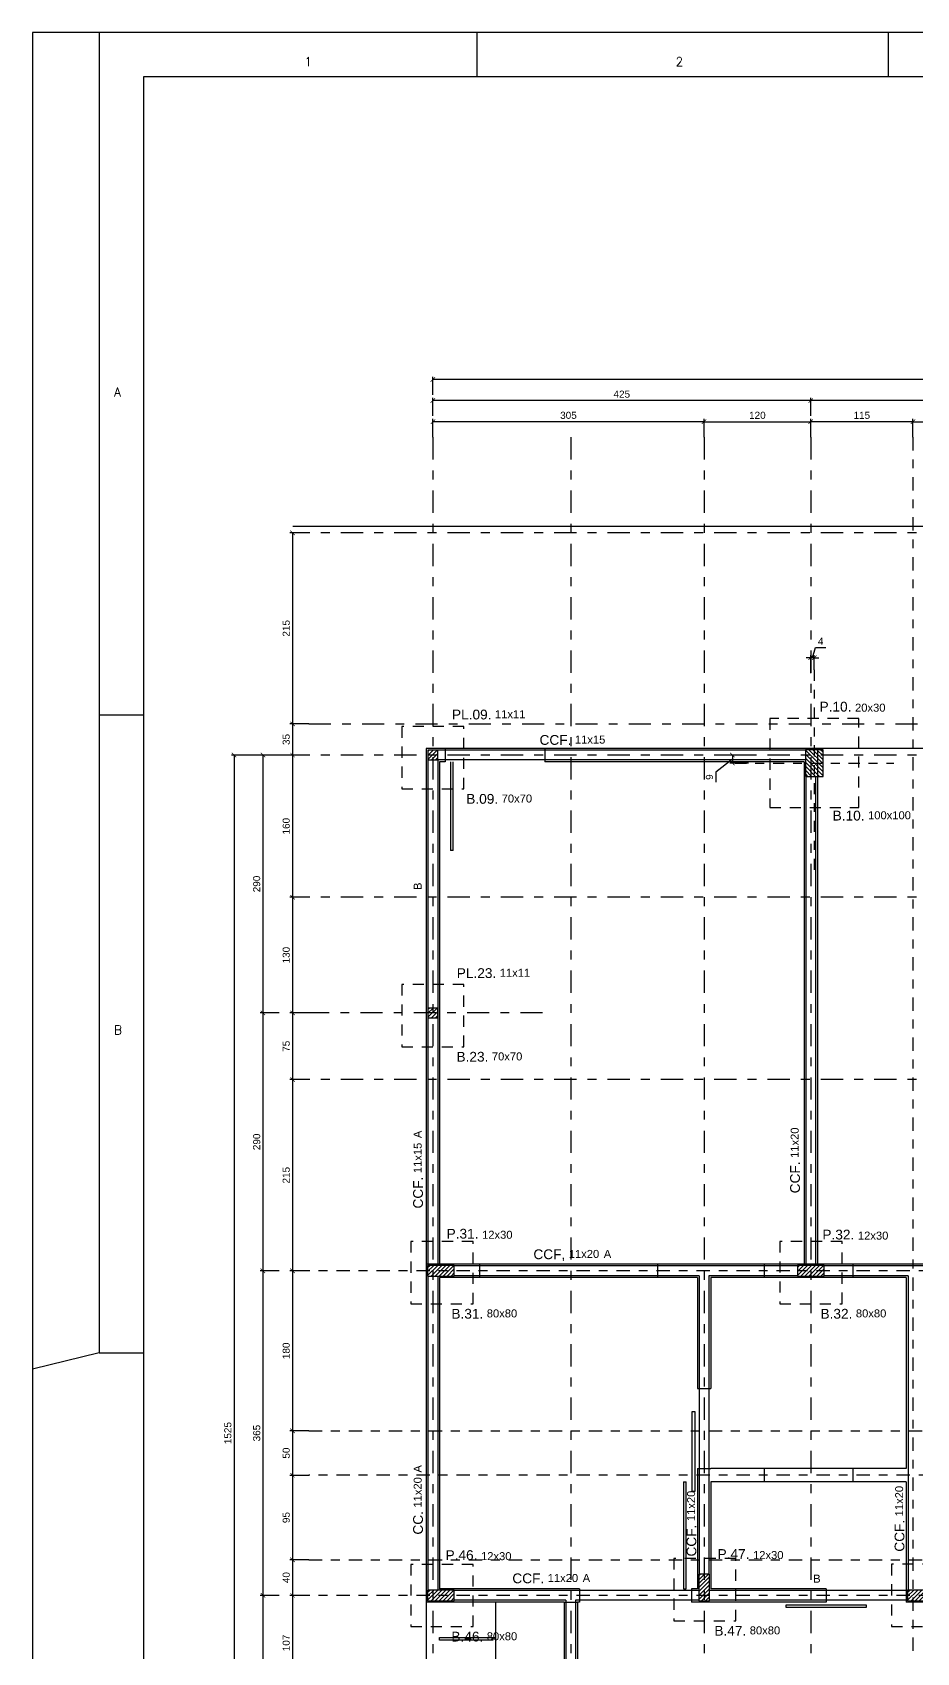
# Model space of a CAD drawing. Header units: millimetres. Extents: x 3659 to 4048, y 1324 to 1399.
# Drawn here: x 3658.93 to 3668.88, y 1372.43 to 1390.65 of the extents above; entities that cross this region are included whole.
import ezdxf
from ezdxf.enums import TextEntityAlignment as Align

# ---------------------------------------------------------------- set-up
doc = ezdxf.new("R2010")
doc.units = ezdxf.units.MM
for name, pattern in [('CENTER', [2, 1.25, -0.25, 0.25, -0.25]), ('DASHDOT', [1, 0.5, -0.25, 0, -0.25]), ('HIDDEN', [0.375, 0.25, -0.125])]:
    doc.linetypes.add(name, pattern=pattern)
for name, color, linetype in [('eixo', 1, 'CENTER'), ('Forma', 2, 'Continuous'), ('Fundação', 2, 'Continuous'), ('Hachura', 1, 'Continuous'), ('MATRIZ', 8, 'Continuous'), ('Moldura', 2, 'Continuous'), ('PILAR', 5, 'Continuous'), ('Textos', 7, 'Continuous')]:
    doc.layers.add(name, color=color, linetype=linetype)
doc.styles.add('maloca 1', font='romans.shx')
doc.styles.add('ROMANS', font='arial.ttf')
doc.dimstyles.new('ESC-50JR', dxfattribs={"dimtxt": 0.1, "dimasz": 0.05, "dimexe": 0.03, "dimexo": 0, "dimgap": 0.03, "dimtad": 1, "dimlfac": 100, "dimdsep": 46, "dimtxsty": 'ROMANS', "dimblk1": 'DOTSMALL', "dimblk2": 'DOTSMALL', "dimsah": 1, "dimcen": 0.09, "dimclrd": 1, "dimclre": 1, "dimclrt": 2, "dimadec": 0, "dimazin": 0, "dimtfac": 1, "dimtdec": 4, "dimtmove": 0, "dimatfit": 3, "dimldrblk": 'DOTSMALL', "dimfxl": 0, "dimtolj": 1, "dimtzin": 0, "dimarcsym": 0})

# ---------------------------------------------------------------- blocks, each defined once
blk = doc.blocks.new('_ArchTick')
at = {"color": 0, "linetype": 'ByBlock', "const_width": 0.15}
blk.add_lwpolyline([(-0.5, -0.5), (0.5, 0.5)], dxfattribs=at)
blk = doc.blocks.new('*D44')
at = {"color": 1, "lineweight": -2, "transparency": 16777216}
for p, q in [((3663.438, 1386.097), (3663.438, 1386.301)), ((3666.488, 1386.271), (3663.438, 1386.271)), ((3666.488, 1386.097), (3666.488, 1386.301))]:
    blk.add_line(p, q, dxfattribs=at)
at = {"layer": 'DEFPOINTS', "color": 0, "transparency": 16777216}
for p in [(3663.438, 1386.271), (3663.438, 1386.097), (3666.488, 1386.097)]:
    blk.add_point(p, dxfattribs=at)
at = {"color": 1, "lineweight": -2, "transparency": 16777216, "xscale": 0.05, "yscale": 0.05, "zscale": 0.05, "rotation": 180}
blk.add_blockref('_ArchTick', (3663.438, 1386.271), dxfattribs=at)
at = {"color": 1, "lineweight": -2, "transparency": 16777216, "xscale": 0.05, "yscale": 0.05, "zscale": 0.05}
blk.add_blockref('_ArchTick', (3666.488, 1386.271), dxfattribs=at)
at = {"color": 2, "transparency": 16777216, "insert": (3664.963, 1386.342), "char_height": 0.08, "attachment_point": 5, "style": 'ROMANS'}
blk.add_mtext('\\A1;305', dxfattribs=at)
blk = doc.blocks.new('_DOTSMALL')
at = {"color": 0, "linetype": 'ByBlock', "const_width": 0.5}
blk.add_lwpolyline([(-0.0625, 0, 1), (0.0625, 0, 1)], format="xyb", close=True, dxfattribs=at)
blk = doc.blocks.new('*D45')
at = {"color": 1, "lineweight": -2, "transparency": 16777216}
for p, q in [((3666.488, 1386.097), (3666.488, 1386.301)), ((3666.488, 1386.271), (3667.688, 1386.271)), ((3667.688, 1386.097), (3667.688, 1386.301))]:
    blk.add_line(p, q, dxfattribs=at)
at = {"layer": 'DEFPOINTS', "color": 0, "transparency": 16777216}
for p in [(3667.688, 1386.271), (3666.488, 1386.097), (3667.688, 1386.097)]:
    blk.add_point(p, dxfattribs=at)
at = {"color": 1, "lineweight": -2, "transparency": 16777216, "xscale": 0.05, "yscale": 0.05, "zscale": 0.05, "rotation": 180}
blk.add_blockref('_ArchTick', (3666.488, 1386.271), dxfattribs=at)
at = {"color": 1, "lineweight": -2, "transparency": 16777216, "xscale": 0.05, "yscale": 0.05, "zscale": 0.05}
blk.add_blockref('_ArchTick', (3667.688, 1386.271), dxfattribs=at)
at = {"color": 2, "transparency": 16777216, "insert": (3667.088, 1386.342), "char_height": 0.08, "attachment_point": 5, "style": 'ROMANS'}
blk.add_mtext('\\A1;120', dxfattribs=at)
blk = doc.blocks.new('*D46')
at = {"color": 1, "lineweight": -2, "transparency": 16777216}
for p, q in [((3667.688, 1386.097), (3667.688, 1386.301)), ((3668.838, 1386.271), (3667.688, 1386.271)), ((3668.838, 1386.097), (3668.838, 1386.301))]:
    blk.add_line(p, q, dxfattribs=at)
at = {"layer": 'DEFPOINTS', "color": 0, "transparency": 16777216}
for p in [(3667.688, 1386.271), (3667.688, 1386.097), (3668.838, 1386.097)]:
    blk.add_point(p, dxfattribs=at)
at = {"color": 1, "lineweight": -2, "transparency": 16777216, "xscale": 0.05, "yscale": 0.05, "zscale": 0.05, "rotation": 180}
blk.add_blockref('_ArchTick', (3667.688, 1386.271), dxfattribs=at)
at = {"color": 1, "lineweight": -2, "transparency": 16777216, "xscale": 0.05, "yscale": 0.05, "zscale": 0.05}
blk.add_blockref('_ArchTick', (3668.838, 1386.271), dxfattribs=at)
at = {"color": 2, "transparency": 16777216, "insert": (3668.263, 1386.342), "char_height": 0.08, "attachment_point": 5, "style": 'ROMANS'}
blk.add_mtext('\\A1;115', dxfattribs=at)
blk = doc.blocks.new('*D47')
at = {"color": 1, "lineweight": -2, "transparency": 16777216}
for p, q in [((3668.838, 1386.097), (3668.838, 1386.301)), ((3668.838, 1386.271), (3672.838, 1386.271)), ((3672.838, 1386.097), (3672.838, 1386.301))]:
    blk.add_line(p, q, dxfattribs=at)
at = {"layer": 'DEFPOINTS', "color": 0, "transparency": 16777216}
for p in [(3672.838, 1386.271), (3668.838, 1386.097), (3672.838, 1386.097)]:
    blk.add_point(p, dxfattribs=at)
at = {"color": 1, "lineweight": -2, "transparency": 16777216, "xscale": 0.05, "yscale": 0.05, "zscale": 0.05, "rotation": 180}
blk.add_blockref('_ArchTick', (3668.838, 1386.271), dxfattribs=at)
at = {"color": 1, "lineweight": -2, "transparency": 16777216, "xscale": 0.05, "yscale": 0.05, "zscale": 0.05}
blk.add_blockref('_ArchTick', (3672.838, 1386.271), dxfattribs=at)
at = {"color": 2, "transparency": 16777216, "insert": (3670.838, 1386.342), "char_height": 0.08, "attachment_point": 5, "style": 'ROMANS'}
blk.add_mtext('\\A1;400', dxfattribs=at)
blk = doc.blocks.new('*D73')
at = {"color": 1, "lineweight": -2, "transparency": 16777216}
for p, q in [((3662.041, 1385.022), (3661.829, 1385.022)), ((3661.859, 1385.022), (3661.859, 1382.872)), ((3662.041, 1382.872), (3661.829, 1382.872))]:
    blk.add_line(p, q, dxfattribs=at)
at = {"layer": 'DEFPOINTS', "color": 0, "transparency": 16777216}
for p in [(3662.041, 1385.022), (3661.859, 1382.872), (3662.041, 1382.872)]:
    blk.add_point(p, dxfattribs=at)
at = {"color": 1, "lineweight": -2, "transparency": 16777216, "xscale": 0.05, "yscale": 0.05, "zscale": 0.05}
for p, rotation in [((3661.859, 1385.022), 90), ((3661.859, 1382.872), 270)]:
    blk.add_blockref('_ArchTick', p, dxfattribs=dict(at, rotation=rotation))
at = {"color": 2, "transparency": 16777216, "insert": (3661.788, 1383.947), "char_height": 0.08, "attachment_point": 5, "rotation": 90, "style": 'ROMANS'}
blk.add_mtext('\\A1;215', dxfattribs=at)
blk = doc.blocks.new('*D74')
at = {"color": 1, "lineweight": -2, "transparency": 16777216}
for p, q in [((3662.041, 1382.872), (3661.829, 1382.872)), ((3661.859, 1382.872), (3661.859, 1382.522)), ((3662.041, 1382.522), (3661.829, 1382.522))]:
    blk.add_line(p, q, dxfattribs=at)
at = {"layer": 'DEFPOINTS', "color": 0, "transparency": 16777216}
for p in [(3662.041, 1382.872), (3661.859, 1382.522), (3662.041, 1382.522)]:
    blk.add_point(p, dxfattribs=at)
at = {"color": 1, "lineweight": -2, "transparency": 16777216, "xscale": 0.05, "yscale": 0.05, "zscale": 0.05}
for p, rotation in [((3661.859, 1382.872), 90), ((3661.859, 1382.522), 270)]:
    blk.add_blockref('_ArchTick', p, dxfattribs=dict(at, rotation=rotation))
at = {"color": 2, "transparency": 16777216, "insert": (3661.788, 1382.697), "char_height": 0.08, "attachment_point": 5, "rotation": 90, "style": 'ROMANS'}
blk.add_mtext('\\A1;35', dxfattribs=at)
blk = doc.blocks.new('*D75')
at = {"color": 1, "lineweight": -2, "transparency": 16777216}
for p, q in [((3662.041, 1379.622), (3661.829, 1379.622)), ((3661.859, 1379.622), (3661.859, 1378.872)), ((3662.041, 1378.872), (3661.829, 1378.872))]:
    blk.add_line(p, q, dxfattribs=at)
at = {"layer": 'DEFPOINTS', "color": 0, "transparency": 16777216}
for p in [(3662.041, 1379.622), (3661.859, 1378.872), (3662.041, 1378.872)]:
    blk.add_point(p, dxfattribs=at)
at = {"color": 1, "lineweight": -2, "transparency": 16777216, "xscale": 0.05, "yscale": 0.05, "zscale": 0.05}
for p, rotation in [((3661.859, 1379.622), 90), ((3661.859, 1378.872), 270)]:
    blk.add_blockref('_ArchTick', p, dxfattribs=dict(at, rotation=rotation))
at = {"color": 2, "transparency": 16777216, "insert": (3661.788, 1379.247), "char_height": 0.08, "attachment_point": 5, "rotation": 90, "style": 'ROMANS'}
blk.add_mtext('\\A1;75', dxfattribs=at)
blk = doc.blocks.new('*D76')
at = {"color": 1, "lineweight": -2, "transparency": 16777216}
for p, q in [((3662.041, 1378.872), (3661.829, 1378.872)), ((3661.859, 1378.872), (3661.859, 1376.722)), ((3662.041, 1376.722), (3661.829, 1376.722))]:
    blk.add_line(p, q, dxfattribs=at)
at = {"layer": 'DEFPOINTS', "color": 0, "transparency": 16777216}
for p in [(3662.041, 1378.872), (3661.859, 1376.722), (3662.041, 1376.722)]:
    blk.add_point(p, dxfattribs=at)
at = {"color": 1, "lineweight": -2, "transparency": 16777216, "xscale": 0.05, "yscale": 0.05, "zscale": 0.05}
for p, rotation in [((3661.859, 1378.872), 90), ((3661.859, 1376.722), 270)]:
    blk.add_blockref('_ArchTick', p, dxfattribs=dict(at, rotation=rotation))
at = {"color": 2, "transparency": 16777216, "insert": (3661.788, 1377.797), "char_height": 0.08, "attachment_point": 5, "rotation": 90, "style": 'ROMANS'}
blk.add_mtext('\\A1;215', dxfattribs=at)
blk = doc.blocks.new('*D77')
at = {"color": 1, "lineweight": -2, "transparency": 16777216}
for p, q in [((3662.041, 1374.922), (3661.829, 1374.922)), ((3661.859, 1374.922), (3661.859, 1374.422)), ((3662.041, 1374.422), (3661.829, 1374.422))]:
    blk.add_line(p, q, dxfattribs=at)
at = {"layer": 'DEFPOINTS', "color": 0, "transparency": 16777216}
for p in [(3662.041, 1374.922), (3661.859, 1374.422), (3662.041, 1374.422)]:
    blk.add_point(p, dxfattribs=at)
at = {"color": 1, "lineweight": -2, "transparency": 16777216, "xscale": 0.05, "yscale": 0.05, "zscale": 0.05}
for p, rotation in [((3661.859, 1374.922), 90), ((3661.859, 1374.422), 270)]:
    blk.add_blockref('_ArchTick', p, dxfattribs=dict(at, rotation=rotation))
at = {"color": 2, "transparency": 16777216, "insert": (3661.788, 1374.672), "char_height": 0.08, "attachment_point": 5, "rotation": 90, "style": 'ROMANS'}
blk.add_mtext('\\A1;50', dxfattribs=at)
blk = doc.blocks.new('*D78')
at = {"color": 1, "lineweight": -2, "transparency": 16777216}
for p, q in [((3662.041, 1374.422), (3661.829, 1374.422)), ((3661.859, 1374.422), (3661.859, 1373.472)), ((3662.041, 1373.472), (3661.829, 1373.472))]:
    blk.add_line(p, q, dxfattribs=at)
at = {"layer": 'DEFPOINTS', "color": 0, "transparency": 16777216}
for p in [(3662.041, 1374.422), (3661.859, 1373.472), (3662.041, 1373.472)]:
    blk.add_point(p, dxfattribs=at)
at = {"color": 1, "lineweight": -2, "transparency": 16777216, "xscale": 0.05, "yscale": 0.05, "zscale": 0.05}
for p, rotation in [((3661.859, 1374.422), 90), ((3661.859, 1373.472), 270)]:
    blk.add_blockref('_ArchTick', p, dxfattribs=dict(at, rotation=rotation))
at = {"color": 2, "transparency": 16777216, "insert": (3661.788, 1373.947), "char_height": 0.08, "attachment_point": 5, "rotation": 90, "style": 'ROMANS'}
blk.add_mtext('\\A1;95', dxfattribs=at)
blk = doc.blocks.new('*D79')
at = {"color": 1, "lineweight": -2, "transparency": 16777216}
for p, q in [((3662.041, 1373.472), (3661.829, 1373.472)), ((3661.859, 1373.472), (3661.859, 1373.072)), ((3662.041, 1373.072), (3661.829, 1373.072))]:
    blk.add_line(p, q, dxfattribs=at)
at = {"layer": 'DEFPOINTS', "color": 0, "transparency": 16777216}
for p in [(3662.041, 1373.472), (3661.859, 1373.072), (3662.041, 1373.072)]:
    blk.add_point(p, dxfattribs=at)
at = {"color": 1, "lineweight": -2, "transparency": 16777216, "xscale": 0.05, "yscale": 0.05, "zscale": 0.05}
for p, rotation in [((3661.859, 1373.472), 90), ((3661.859, 1373.072), 270)]:
    blk.add_blockref('_ArchTick', p, dxfattribs=dict(at, rotation=rotation))
at = {"color": 2, "transparency": 16777216, "insert": (3661.788, 1373.272), "char_height": 0.08, "attachment_point": 5, "rotation": 90, "style": 'ROMANS'}
blk.add_mtext('\\A1;40', dxfattribs=at)
blk = doc.blocks.new('*D83')
at = {"color": 1, "lineweight": -2, "transparency": 16777216}
for p, q in [((3662.041, 1376.722), (3661.829, 1376.722)), ((3661.859, 1376.722), (3661.859, 1374.922)), ((3662.041, 1374.922), (3661.829, 1374.922))]:
    blk.add_line(p, q, dxfattribs=at)
at = {"layer": 'DEFPOINTS', "color": 0, "transparency": 16777216}
for p in [(3662.041, 1376.722), (3661.859, 1374.922), (3662.041, 1374.922)]:
    blk.add_point(p, dxfattribs=at)
at = {"color": 1, "lineweight": -2, "transparency": 16777216, "xscale": 0.05, "yscale": 0.05, "zscale": 0.05}
for p, rotation in [((3661.859, 1376.722), 90), ((3661.859, 1374.922), 270)]:
    blk.add_blockref('_ArchTick', p, dxfattribs=dict(at, rotation=rotation))
at = {"color": 2, "transparency": 16777216, "insert": (3661.788, 1375.822), "char_height": 0.08, "attachment_point": 5, "rotation": 90, "style": 'ROMANS'}
blk.add_mtext('\\A1;180', dxfattribs=at)
blk = doc.blocks.new('*D84')
at = {"color": 1, "lineweight": -2, "transparency": 16777216}
for p, q in [((3662.041, 1382.522), (3661.829, 1382.522)), ((3661.859, 1382.522), (3661.859, 1380.922)), ((3662.041, 1380.922), (3661.829, 1380.922))]:
    blk.add_line(p, q, dxfattribs=at)
at = {"layer": 'DEFPOINTS', "color": 0, "transparency": 16777216}
for p in [(3662.041, 1382.522), (3661.859, 1380.922), (3662.041, 1380.922)]:
    blk.add_point(p, dxfattribs=at)
at = {"color": 1, "lineweight": -2, "transparency": 16777216, "xscale": 0.05, "yscale": 0.05, "zscale": 0.05}
for p, rotation in [((3661.859, 1382.522), 90), ((3661.859, 1380.922), 270)]:
    blk.add_blockref('_ArchTick', p, dxfattribs=dict(at, rotation=rotation))
at = {"color": 2, "transparency": 16777216, "insert": (3661.788, 1381.722), "char_height": 0.08, "attachment_point": 5, "rotation": 90, "style": 'ROMANS'}
blk.add_mtext('\\A1;160', dxfattribs=at)
blk = doc.blocks.new('*D85')
at = {"color": 1, "lineweight": -2, "transparency": 16777216}
for p, q in [((3662.041, 1380.922), (3661.829, 1380.922)), ((3661.859, 1380.922), (3661.859, 1379.622)), ((3662.041, 1379.622), (3661.829, 1379.622))]:
    blk.add_line(p, q, dxfattribs=at)
at = {"layer": 'DEFPOINTS', "color": 0, "transparency": 16777216}
for p in [(3662.041, 1380.922), (3661.859, 1379.622), (3662.041, 1379.622)]:
    blk.add_point(p, dxfattribs=at)
at = {"color": 1, "lineweight": -2, "transparency": 16777216, "xscale": 0.05, "yscale": 0.05, "zscale": 0.05}
for p, rotation in [((3661.859, 1380.922), 90), ((3661.859, 1379.622), 270)]:
    blk.add_blockref('_ArchTick', p, dxfattribs=dict(at, rotation=rotation))
at = {"color": 2, "transparency": 16777216, "insert": (3661.788, 1380.272), "char_height": 0.08, "attachment_point": 5, "rotation": 90, "style": 'ROMANS'}
blk.add_mtext('\\A1;130', dxfattribs=at)
blk = doc.blocks.new('*D87')
at = {"color": 1, "lineweight": -2, "transparency": 16777216}
for p, q in [((3662.041, 1373.072), (3661.829, 1373.072)), ((3661.859, 1373.072), (3661.859, 1372.002)), ((3662.041, 1372.002), (3661.829, 1372.002))]:
    blk.add_line(p, q, dxfattribs=at)
at = {"layer": 'DEFPOINTS', "color": 0, "transparency": 16777216}
for p in [(3662.041, 1373.072), (3661.859, 1372.002), (3662.041, 1372.002)]:
    blk.add_point(p, dxfattribs=at)
at = {"color": 1, "lineweight": -2, "transparency": 16777216, "xscale": 0.05, "yscale": 0.05, "zscale": 0.05}
for p, rotation in [((3661.859, 1373.072), 90), ((3661.859, 1372.002), 270)]:
    blk.add_blockref('_ArchTick', p, dxfattribs=dict(at, rotation=rotation))
at = {"color": 2, "transparency": 16777216, "insert": (3661.788, 1372.537), "char_height": 0.08, "attachment_point": 5, "rotation": 90, "style": 'ROMANS'}
blk.add_mtext('\\A1;107', dxfattribs=at)
blk = doc.blocks.new('*D94')
at = {"color": 1, "lineweight": -2, "transparency": 16777216}
for p, q in [((3663.438, 1386.336), (3663.438, 1386.539)), ((3667.688, 1386.336), (3667.688, 1386.539)), ((3667.688, 1386.509), (3663.438, 1386.509))]:
    blk.add_line(p, q, dxfattribs=at)
at = {"layer": 'DEFPOINTS', "color": 0, "transparency": 16777216}
for p in [(3663.438, 1386.509), (3663.438, 1386.336), (3667.688, 1386.336)]:
    blk.add_point(p, dxfattribs=at)
at = {"color": 1, "lineweight": -2, "transparency": 16777216, "xscale": 0.05, "yscale": 0.05, "zscale": 0.05, "rotation": 180}
blk.add_blockref('_ArchTick', (3663.438, 1386.509), dxfattribs=at)
at = {"color": 1, "lineweight": -2, "transparency": 16777216, "xscale": 0.05, "yscale": 0.05, "zscale": 0.05}
blk.add_blockref('_ArchTick', (3667.688, 1386.509), dxfattribs=at)
at = {"color": 2, "transparency": 16777216, "insert": (3665.563, 1386.58), "char_height": 0.08, "attachment_point": 5, "style": 'ROMANS'}
blk.add_mtext('\\A1;425', dxfattribs=at)
blk = doc.blocks.new('*D95')
at = {"color": 1, "lineweight": -2, "transparency": 16777216}
for p, q in [((3667.688, 1386.336), (3667.688, 1386.539)), ((3674.838, 1386.336), (3674.838, 1386.539)), ((3674.838, 1386.509), (3667.688, 1386.509))]:
    blk.add_line(p, q, dxfattribs=at)
at = {"layer": 'DEFPOINTS', "color": 0, "transparency": 16777216}
for p in [(3667.688, 1386.509), (3667.688, 1386.336), (3674.838, 1386.336)]:
    blk.add_point(p, dxfattribs=at)
at = {"color": 1, "lineweight": -2, "transparency": 16777216, "xscale": 0.05, "yscale": 0.05, "zscale": 0.05, "rotation": 180}
blk.add_blockref('_ArchTick', (3667.688, 1386.509), dxfattribs=at)
at = {"color": 1, "lineweight": -2, "transparency": 16777216, "xscale": 0.05, "yscale": 0.05, "zscale": 0.05}
blk.add_blockref('_ArchTick', (3674.838, 1386.509), dxfattribs=at)
at = {"color": 2, "transparency": 16777216, "insert": (3671.263, 1386.58), "char_height": 0.08, "attachment_point": 5, "style": 'ROMANS'}
blk.add_mtext('\\A1;715', dxfattribs=at)
blk = doc.blocks.new('*D105')
at = {"color": 1, "lineweight": -2, "transparency": 16777216}
for p, q in [((3663.438, 1386.572), (3663.438, 1386.775)), ((3708.088, 1386.745), (3663.438, 1386.745)), ((3708.088, 1386.572), (3708.088, 1386.775))]:
    blk.add_line(p, q, dxfattribs=at)
at = {"layer": 'DEFPOINTS', "color": 0, "transparency": 16777216}
for p in [(3663.438, 1386.745), (3663.438, 1386.572), (3708.088, 1386.572)]:
    blk.add_point(p, dxfattribs=at)
at = {"color": 1, "lineweight": -2, "transparency": 16777216, "xscale": 0.05, "yscale": 0.05, "zscale": 0.05, "rotation": 180}
blk.add_blockref('_ArchTick', (3663.438, 1386.745), dxfattribs=at)
at = {"color": 1, "lineweight": -2, "transparency": 16777216, "xscale": 0.05, "yscale": 0.05, "zscale": 0.05}
blk.add_blockref('_ArchTick', (3708.088, 1386.745), dxfattribs=at)
at = {"color": 2, "transparency": 16777216, "insert": (3685.763, 1386.816), "char_height": 0.08, "attachment_point": 5, "style": 'ROMANS'}
blk.add_mtext('\\A1;4465', dxfattribs=at)
blk = doc.blocks.new('*D106')
at = {"color": 1, "lineweight": -2, "transparency": 16777216}
for p, q in [((3661.709, 1379.622), (3661.496, 1379.622)), ((3661.526, 1379.622), (3661.526, 1376.722)), ((3661.709, 1376.722), (3661.496, 1376.722))]:
    blk.add_line(p, q, dxfattribs=at)
at = {"layer": 'DEFPOINTS', "color": 0, "transparency": 16777216}
for p in [(3661.709, 1379.622), (3661.526, 1376.722), (3661.709, 1376.722)]:
    blk.add_point(p, dxfattribs=at)
at = {"color": 1, "lineweight": -2, "transparency": 16777216, "xscale": 0.05, "yscale": 0.05, "zscale": 0.05}
for p, rotation in [((3661.526, 1379.622), 90), ((3661.526, 1376.722), 270)]:
    blk.add_blockref('_ArchTick', p, dxfattribs=dict(at, rotation=rotation))
at = {"color": 2, "transparency": 16777216, "insert": (3661.456, 1378.172), "char_height": 0.08, "attachment_point": 5, "rotation": 90, "style": 'ROMANS'}
blk.add_mtext('\\A1;290', dxfattribs=at)
blk = doc.blocks.new('*D107')
at = {"color": 1, "lineweight": -2, "transparency": 16777216}
for p, q in [((3661.709, 1376.722), (3661.496, 1376.722)), ((3661.526, 1376.722), (3661.526, 1373.072)), ((3661.709, 1373.072), (3661.496, 1373.072))]:
    blk.add_line(p, q, dxfattribs=at)
at = {"layer": 'DEFPOINTS', "color": 0, "transparency": 16777216}
for p in [(3661.709, 1376.722), (3661.526, 1373.072), (3661.709, 1373.072)]:
    blk.add_point(p, dxfattribs=at)
at = {"color": 1, "lineweight": -2, "transparency": 16777216, "xscale": 0.05, "yscale": 0.05, "zscale": 0.05}
for p, rotation in [((3661.526, 1376.722), 90), ((3661.526, 1373.072), 270)]:
    blk.add_blockref('_ArchTick', p, dxfattribs=dict(at, rotation=rotation))
at = {"color": 2, "transparency": 16777216, "insert": (3661.456, 1374.897), "char_height": 0.08, "attachment_point": 5, "rotation": 90, "style": 'ROMANS'}
blk.add_mtext('\\A1;365', dxfattribs=at)
blk = doc.blocks.new('*D109')
at = {"color": 1, "lineweight": -2, "transparency": 16777216}
for p, q in [((3661.829, 1382.522), (3661.496, 1382.522)), ((3661.526, 1382.522), (3661.526, 1379.622)), ((3661.709, 1379.622), (3661.496, 1379.622))]:
    blk.add_line(p, q, dxfattribs=at)
at = {"layer": 'DEFPOINTS', "color": 0, "transparency": 16777216}
for p in [(3661.829, 1382.522), (3661.526, 1379.622), (3661.709, 1379.622)]:
    blk.add_point(p, dxfattribs=at)
at = {"color": 1, "lineweight": -2, "transparency": 16777216, "xscale": 0.05, "yscale": 0.05, "zscale": 0.05}
for p, rotation in [((3661.526, 1382.522), 90), ((3661.526, 1379.622), 270)]:
    blk.add_blockref('_ArchTick', p, dxfattribs=dict(at, rotation=rotation))
at = {"color": 2, "transparency": 16777216, "insert": (3661.456, 1381.072), "char_height": 0.08, "attachment_point": 5, "rotation": 90, "style": 'ROMANS'}
blk.add_mtext('\\A1;290', dxfattribs=at)
blk = doc.blocks.new('*D110')
at = {"color": 1, "lineweight": -2, "transparency": 16777216}
for p, q in [((3661.709, 1373.072), (3661.496, 1373.072)), ((3661.526, 1373.072), (3661.526, 1370.922)), ((3661.709, 1370.922), (3661.496, 1370.922))]:
    blk.add_line(p, q, dxfattribs=at)
at = {"layer": 'DEFPOINTS', "color": 0, "transparency": 16777216}
for p in [(3661.709, 1373.072), (3661.526, 1370.922), (3661.709, 1370.922)]:
    blk.add_point(p, dxfattribs=at)
at = {"color": 1, "lineweight": -2, "transparency": 16777216, "xscale": 0.05, "yscale": 0.05, "zscale": 0.05}
for p, rotation in [((3661.526, 1373.072), 90), ((3661.526, 1370.922), 270)]:
    blk.add_blockref('_ArchTick', p, dxfattribs=dict(at, rotation=rotation))
at = {"color": 2, "transparency": 16777216, "insert": (3661.456, 1371.997), "char_height": 0.08, "attachment_point": 5, "rotation": 90, "style": 'ROMANS'}
blk.add_mtext('\\A1;215', dxfattribs=at)
blk = doc.blocks.new('*D111')
at = {"color": 1, "lineweight": -2, "transparency": 16777216}
for p, q in [((3661.496, 1382.522), (3661.171, 1382.522)), ((3661.201, 1382.522), (3661.201, 1367.272)), ((3661.503, 1367.272), (3661.171, 1367.272))]:
    blk.add_line(p, q, dxfattribs=at)
at = {"layer": 'DEFPOINTS', "color": 0, "transparency": 16777216}
for p in [(3661.496, 1382.522), (3661.201, 1367.272), (3661.503, 1367.272)]:
    blk.add_point(p, dxfattribs=at)
at = {"color": 1, "lineweight": -2, "transparency": 16777216, "xscale": 0.05, "yscale": 0.05, "zscale": 0.05}
for p, rotation in [((3661.201, 1382.522), 90), ((3661.201, 1367.272), 270)]:
    blk.add_blockref('_ArchTick', p, dxfattribs=dict(at, rotation=rotation))
at = {"color": 2, "transparency": 16777216, "insert": (3661.131, 1374.897), "char_height": 0.08, "attachment_point": 5, "rotation": 90, "style": 'ROMANS'}
blk.add_mtext('\\A1;1525', dxfattribs=at)
blk = doc.blocks.new('*D300')
at = {"color": 1, "lineweight": -2, "transparency": 16777216}
for p, q in [((3666.989, 1382.522), (3666.777, 1382.522)), ((3666.807, 1382.522), (3666.807, 1382.432)), ((3666.807, 1382.477), (3666.62, 1382.33)), ((3666.989, 1382.432), (3666.777, 1382.432)), ((3666.62, 1382.33), (3666.62, 1382.217))]:
    blk.add_line(p, q, dxfattribs=at)
at = {"layer": 'DEFPOINTS', "color": 0, "transparency": 16777216}
for p in [(3666.989, 1382.522), (3666.807, 1382.432), (3666.989, 1382.432)]:
    blk.add_point(p, dxfattribs=at)
at = {"color": 1, "lineweight": -2, "transparency": 16777216, "xscale": 0.05, "yscale": 0.05, "zscale": 0.05}
for p, rotation in [((3666.807, 1382.522), 90), ((3666.807, 1382.432), 270)]:
    blk.add_blockref('_ArchTick', p, dxfattribs=dict(at, rotation=rotation))
at = {"color": 2, "transparency": 16777216, "insert": (3666.549, 1382.274), "char_height": 0.08, "attachment_point": 5, "rotation": 90, "style": 'ROMANS'}
blk.add_mtext('\\A1;9', dxfattribs=at)
blk = doc.blocks.new('*D301')
at = {"color": 1, "lineweight": -2, "transparency": 16777216}
for p, q in [((3667.688, 1383.617), (3667.638, 1383.617)), ((3667.688, 1383.444), (3667.688, 1383.647)), ((3667.728, 1383.617), (3667.688, 1383.617)), ((3667.728, 1383.617), (3667.688, 1383.617)), ((3667.708, 1383.617), (3667.742, 1383.732)), ((3667.728, 1383.482), (3667.728, 1383.647)), ((3667.728, 1383.617), (3667.778, 1383.617)), ((3667.742, 1383.732), (3667.858, 1383.732))]:
    blk.add_line(p, q, dxfattribs=at)
at = {"layer": 'DEFPOINTS', "color": 0, "transparency": 16777216}
for p in [(3667.688, 1383.617), (3667.688, 1383.444), (3667.728, 1383.482)]:
    blk.add_point(p, dxfattribs=at)
at = {"color": 1, "lineweight": -2, "transparency": 16777216, "xscale": 0.05, "yscale": 0.05, "zscale": 0.05}
blk.add_blockref('_ArchTick', (3667.688, 1383.617), dxfattribs=at)
at = {"color": 1, "lineweight": -2, "transparency": 16777216, "xscale": 0.05, "yscale": 0.05, "zscale": 0.05, "rotation": 180}
blk.add_blockref('_ArchTick', (3667.728, 1383.617), dxfattribs=at)
at = {"color": 2, "transparency": 16777216, "insert": (3667.8, 1383.802), "char_height": 0.08, "attachment_point": 5, "style": 'ROMANS'}
blk.add_mtext('\\A1;4', dxfattribs=at)

msp = doc.modelspace()

# ---------------------------------------------------------------- hatches: boundary and pattern name
at = {"layer": 'Hachura'}
h = msp.add_hatch(dxfattribs=at)
h.set_pattern_fill('LINE', color=1, scale=0.01, angle=405, style=0)
h.set_pattern_definition([(45, (21.903324, -13.717947), (-0.0224506403, 0.0224506403), [])])
h.paths.add_polyline_path([(3663.492822, 1382.577356), (3663.382822, 1382.577356), (3663.382822, 1382.467356), (3663.492822, 1382.467356)])
h = msp.add_hatch(dxfattribs=at)
h.set_pattern_fill('LINE', color=1, scale=0.01, angle=495, style=0)
h.set_pattern_definition([(135, (5063.923125, -2259.007142), (-0.0224506403, -0.0224506403), [])])
h.paths.add_polyline_path([(3667.627822, 1382.582356), (3667.627822, 1382.282356), (3667.827822, 1382.282356), (3667.827822, 1382.582356)])
h = msp.add_hatch(dxfattribs=at)
h.set_pattern_fill('LINE', color=1, scale=0.01, angle=405, style=0)
h.set_pattern_definition([(45, (21.903324, -16.617947), (-0.0224506403, 0.0224506403), [])])
h.paths.add_polyline_path([(3663.492822, 1379.677356), (3663.382822, 1379.677356), (3663.382822, 1379.567356), (3663.492822, 1379.567356)])
h = msp.add_hatch(dxfattribs=at)
h.set_pattern_fill('LINE', color=1, scale=0.01, angle=405, style=0)
h.set_pattern_definition([(45, (22.088324, -19.512947), (-0.0224506403, 0.0224506403), [])])
h.paths.add_polyline_path([(3663.677822, 1376.782356), (3663.377822, 1376.782356), (3663.377822, 1376.662356), (3663.677822, 1376.662356)])
h = msp.add_hatch(dxfattribs=at)
h.set_pattern_fill('LINE', color=1, scale=0.01, angle=405, style=0)
h.set_pattern_definition([(45, (26.248324, -19.512947), (-0.0224506403, 0.0224506403), [])])
h.paths.add_polyline_path([(3667.837822, 1376.782356), (3667.537822, 1376.782356), (3667.537822, 1376.662356), (3667.837822, 1376.662356)])
h = msp.add_hatch(dxfattribs=at)
h.set_pattern_fill('LINE', color=1, scale=0.01, angle=405, style=0)
h.set_pattern_definition([(45, (73.755856, -22.448542), (-0.0224506403, 0.0224506403), [])])
h.paths.add_polyline_path([(3666.427822, 1373.312356), (3666.427822, 1373.012356), (3666.547822, 1373.012356), (3666.547822, 1373.312356)])
h = msp.add_hatch(dxfattribs=at)
h.set_pattern_fill('LINE', color=1, scale=0.01, angle=405, style=0)
h.set_pattern_definition([(45, (22.088324, -23.162947), (-0.0224506403, 0.0224506403), [])])
h.paths.add_polyline_path([(3663.677822, 1373.132356), (3663.377822, 1373.132356), (3663.377822, 1373.012356), (3663.677822, 1373.012356)])
h = msp.add_hatch(dxfattribs=at)
h.set_pattern_fill('LINE', color=1, scale=0.01, angle=405, style=0)
h.set_pattern_definition([(45, (27.488324, -23.162947), (-0.0224506403, 0.0224506403), [])])
h.paths.add_polyline_path([(3669.077822, 1373.132356), (3668.777822, 1373.132356), (3668.777822, 1373.012356), (3669.077822, 1373.012356)])

# ---------------------------------------------------------------- linework, layer by layer
at = {"layer": 'eixo', "linetype": 'DASHDOT', "ltscale": 0.5}
for p, q in [((3663.437822, 1386.097356), (3663.437822, 1366.097356)), ((3664.987822, 1386.097356), (3664.987822, 1366.097356)), ((3666.487822, 1386.097356), (3666.487822, 1366.097356)), ((3667.687822, 1386.097356), (3667.687822, 1366.097356)), ((3723.252822, 1385.022356), (3662.040652, 1385.022356)), ((3662.040652, 1382.872356), (3723.252822, 1382.872356)), ((3723.252822, 1382.522356), (3662.040652, 1382.522356)), ((3723.252822, 1380.922356), (3662.040652, 1380.922356)), ((3664.672644, 1379.622356), (3662.040652, 1379.622356)), ((3723.252822, 1378.872356), (3662.040652, 1378.872356))]:
    msp.add_line(p, q, dxfattribs=at)
at = {"layer": 'eixo', "linetype": 'DASHDOT', "ltscale": 0.3}
for p, q in [((3668.837822, 1386.097356), (3668.837822, 1366.097356)), ((3723.252822, 1376.722356), (3662.040652, 1376.722356)), ((3662.040652, 1374.922356), (3723.252822, 1374.922356)), ((3723.252822, 1374.422356), (3662.040652, 1374.422356)), ((3662.040652, 1373.472356), (3723.252822, 1373.472356)), ((3723.252822, 1373.072356), (3662.040652, 1373.072356))]:
    msp.add_line(p, q, dxfattribs=at)
at = {"layer": 'eixo', "linetype": 'DASHDOT', "ltscale": 0.25}
for p, q in [((3667.727822, 1383.481687), (3667.727822, 1381.206269)), ((3666.839192, 1382.432356), (3668.622748, 1382.432356))]:
    msp.add_line(p, q, dxfattribs=at)
at = {"layer": 'Forma', "linetype": 'Continuous', "ltscale": 0.5}
for p, q in [((3663.382822, 1382.577356), (3663.382822, 1376.782356)), ((3667.627822, 1382.577356), (3663.382822, 1382.577356)), ((3663.492822, 1382.467356), (3663.492822, 1376.782356)), ((3667.632822, 1382.467356), (3663.492822, 1382.467356)), ((3667.632822, 1382.282356), (3667.632822, 1376.782356)), ((3667.742822, 1382.282356), (3667.742822, 1376.782356)), ((3667.537822, 1376.777356), (3663.677822, 1376.777356)), ((3671.687822, 1376.777356), (3667.837822, 1376.777356)), ((3663.382822, 1376.662356), (3663.382822, 1373.132356)), ((3663.492822, 1376.662356), (3663.492822, 1373.132356)), ((3666.432822, 1376.667356), (3663.677822, 1376.667356)), ((3666.432822, 1376.667356), (3666.432822, 1373.312356)), ((3666.542822, 1376.667356), (3666.542822, 1374.367356)), ((3667.537822, 1376.667356), (3666.542822, 1376.667356)), ((3668.782822, 1376.667356), (3667.837822, 1376.667356)), ((3668.782822, 1376.667356), (3668.782822, 1374.367356)), ((3666.542822, 1374.367356), (3666.542822, 1373.312356)), ((3668.782822, 1374.367356), (3668.782822, 1373.132356)), ((3666.427822, 1373.127356), (3663.677822, 1373.127356)), ((3668.777822, 1373.127356), (3666.547822, 1373.127356)), ((3664.932822, 1373.017356), (3663.677822, 1373.017356)), ((3664.932822, 1373.017356), (3664.932822, 1370.977356)), ((3666.427822, 1373.017356), (3665.042822, 1373.017356)), ((3665.042822, 1373.017356), (3665.042822, 1370.977356)), ((3668.777822, 1373.017356), (3666.547822, 1373.017356))]:
    msp.add_line(p, q, dxfattribs=at)
at = {"layer": 'Fundação', "color": 2, "linetype": 'HIDDEN', "ltscale": 0.5}
for points in [[(3667.227822, 1381.932356), (3668.227822, 1381.932356), (3668.227822, 1382.932356), (3667.227822, 1382.932356)], [(3663.087822, 1382.141326), (3663.787822, 1382.141326), (3663.787822, 1382.841326), (3663.087822, 1382.841326)], [(3663.087822, 1379.241326), (3663.787822, 1379.241326), (3663.787822, 1379.941326), (3663.087822, 1379.941326)], [(3663.189176, 1376.351077), (3663.889176, 1376.351077), (3663.889176, 1377.051077), (3663.189176, 1377.051077)], [(3667.34111, 1376.351207), (3668.04111, 1376.351207), (3668.04111, 1377.051207), (3667.34111, 1377.051207)], [(3663.189154, 1372.72031), (3663.889154, 1372.72031), (3663.889154, 1373.42031), (3663.189154, 1373.42031)], [(3666.147442, 1372.786334), (3666.847442, 1372.786334), (3666.847442, 1373.486334), (3666.147442, 1373.486334)], [(3668.595172, 1372.721331), (3669.295172, 1372.721331), (3669.295172, 1373.421331), (3668.595172, 1373.421331)]]:
    msp.add_lwpolyline(points, close=True, dxfattribs=at)
at = {"layer": 'MATRIZ'}
for p, q in [((3661.862822, 1385.097356), (3722.302822, 1385.097356)), ((3663.362822, 1382.597356), (3663.362822, 1367.347356)), ((3663.577822, 1382.597356), (3663.362822, 1382.597356)), ((3674.762822, 1382.597356), (3663.577822, 1382.597356)), ((3663.577822, 1382.597356), (3663.577822, 1382.447356)), ((3664.697822, 1382.597356), (3664.697822, 1382.447356)), ((3667.762822, 1382.597356), (3667.762822, 1376.797356)), ((3663.512822, 1382.447356), (3663.512822, 1376.797356)), ((3663.577822, 1382.447356), (3663.512822, 1382.447356)), ((3663.637822, 1382.447356), (3663.637822, 1381.447356)), ((3663.667822, 1381.447356), (3663.667822, 1382.447356)), ((3667.612822, 1382.447356), (3664.697822, 1382.447356)), ((3667.612822, 1382.447356), (3667.612822, 1376.797356)), ((3667.762822, 1382.447356), (3667.762822, 1376.797356)), ((3663.667822, 1381.447356), (3663.637822, 1381.447356)), ((3663.962822, 1376.797356), (3663.962822, 1376.647356)), ((3665.962822, 1376.797356), (3665.962822, 1376.647356)), ((3667.162822, 1376.797356), (3667.162822, 1376.647356)), ((3668.162822, 1376.797356), (3668.162822, 1376.647356)), ((3666.412822, 1376.647356), (3663.512822, 1376.647356)), ((3663.512822, 1376.647356), (3663.512822, 1373.147356)), ((3666.412822, 1376.647356), (3666.412822, 1375.397356)), ((3666.562822, 1376.647356), (3666.562822, 1375.397356)), ((3668.762822, 1376.647356), (3668.762822, 1374.497356)), ((3666.412822, 1375.397356), (3666.562822, 1375.397356)), ((3666.352822, 1375.140123), (3666.382822, 1375.140123)), ((3666.352822, 1374.240123), (3666.352822, 1375.140123)), ((3666.382822, 1375.140123), (3666.382822, 1374.240123)), ((3666.257822, 1374.347356), (3666.257822, 1373.147356)), ((3666.257822, 1374.347356), (3666.287822, 1374.347356)), ((3666.287822, 1373.147356), (3666.287822, 1374.347356)), ((3666.412822, 1374.497356), (3666.412822, 1373.147356)), ((3666.412822, 1374.497356), (3666.562822, 1374.497356)), ((3666.562822, 1374.347356), (3666.562822, 1373.147356)), ((3667.162822, 1374.497356), (3667.162822, 1374.347356)), ((3668.162822, 1374.497356), (3668.162822, 1374.347356)), ((3668.762822, 1374.347356), (3668.762822, 1372.997356)), ((3666.382822, 1374.240123), (3666.352822, 1374.240123)), ((3665.087822, 1373.147356), (3665.087822, 1372.997356)), ((3666.257822, 1373.147356), (3666.287822, 1373.147356)), ((3666.347822, 1373.147356), (3666.347822, 1372.997356)), ((3667.862822, 1373.147356), (3667.862822, 1372.997356)), ((3664.142822, 1372.997356), (3664.142822, 1370.997356)), ((3664.912822, 1372.997356), (3665.062822, 1372.997356)), ((3667.412822, 1372.937356), (3667.412822, 1372.967356)), ((3667.412822, 1372.967356), (3668.312822, 1372.967356)), ((3668.312822, 1372.937356), (3667.412822, 1372.937356)), ((3668.312822, 1372.967356), (3668.312822, 1372.937356)), ((3663.512822, 1372.567356), (3663.512822, 1372.597356)), ((3663.512822, 1372.597356), (3664.112822, 1372.597356)), ((3664.112822, 1372.567356), (3663.512822, 1372.567356)), ((3664.112822, 1372.597356), (3664.142822, 1372.597356)), ((3664.112822, 1372.597356), (3664.112822, 1372.567356))]:
    msp.add_line(p, q, dxfattribs=at)
at = {"layer": 'MATRIZ', "linetype": 'Continuous'}
for p, q in [((3674.762822, 1376.797356), (3663.362822, 1376.797356)), ((3668.762822, 1376.647356), (3666.562822, 1376.647356)), ((3668.762822, 1374.497356), (3666.562822, 1374.497356)), ((3668.762822, 1374.347356), (3666.562822, 1374.347356)), ((3665.087822, 1373.147356), (3663.512822, 1373.147356)), ((3666.412822, 1373.147356), (3666.347822, 1373.147356)), ((3667.862822, 1373.147356), (3666.562822, 1373.147356)), ((3664.912822, 1372.997356), (3663.362822, 1372.997356)), ((3664.912822, 1372.997356), (3664.912822, 1370.997356)), ((3665.087822, 1372.997356), (3665.062822, 1372.997356)), ((3665.062822, 1372.997356), (3665.062822, 1370.997356)), ((3667.862822, 1372.997356), (3666.347822, 1372.997356)), ((3673.677822, 1372.997356), (3668.762822, 1372.997356))]:
    msp.add_line(p, q, dxfattribs=at)
at = {"layer": 'Moldura', "color": 1}
for p, q in [((3663.932761, 1390.648453), (3663.932761, 1390.148453)), ((3668.557761, 1390.648453), (3668.557761, 1390.148453)), ((3659.682761, 1382.973453), (3660.182761, 1382.973453)), ((3659.682761, 1375.798453), (3660.182761, 1375.798453))]:
    msp.add_line(p, q, dxfattribs=at)
msp.add_lwpolyline([(3658.932761, 1360.948453), (3733.307761, 1360.948453), (3733.307761, 1390.648453), (3658.932761, 1390.648453)], close=True, dxfattribs=at)
msp.add_lwpolyline([(3659.682761, 1390.648453), (3659.682761, 1375.798453), (3658.932761, 1375.616468), (3658.932761, 1361.130438), (3659.682761, 1360.948453)], dxfattribs=at)
at = {"layer": 'Moldura', "color": 6}
msp.add_lwpolyline([(3660.182761, 1361.448453), (3732.807761, 1361.448453), (3732.807761, 1390.148453), (3660.182761, 1390.148453)], close=True, dxfattribs=at)
at = {"layer": 'PILAR'}
for points in [[(3663.382822, 1382.467356), (3663.492822, 1382.467356), (3663.492822, 1382.577356), (3663.382822, 1382.577356)], [(3667.827822, 1382.582356), (3667.627822, 1382.582356), (3667.627822, 1382.282356), (3667.827822, 1382.282356)], [(3663.382822, 1379.567356), (3663.492822, 1379.567356), (3663.492822, 1379.677356), (3663.382822, 1379.677356)], [(3663.377822, 1376.662356), (3663.677822, 1376.662356), (3663.677822, 1376.782356), (3663.377822, 1376.782356)], [(3667.537822, 1376.662356), (3667.837822, 1376.662356), (3667.837822, 1376.782356), (3667.537822, 1376.782356)], [(3666.547822, 1373.012356), (3666.547822, 1373.312356), (3666.427822, 1373.312356), (3666.427822, 1373.012356)], [(3663.377822, 1373.012356), (3663.677822, 1373.012356), (3663.677822, 1373.132356), (3663.377822, 1373.132356)], [(3668.777822, 1373.012356), (3669.077822, 1373.012356), (3669.077822, 1373.132356), (3668.777822, 1373.132356)]]:
    msp.add_lwpolyline(points, close=True, dxfattribs=at)

# ---------------------------------------------------------------- texts
at = {"layer": 'Moldura', "color": 1, "style": 'maloca 1'}
for s, p in [('1', (3661.993262, 1390.269657)), ('2', (3666.16774, 1390.269657)), ('A', (3659.850672, 1386.555529)), ('B', (3659.850672, 1379.380529))]:
    msp.add_text(s, height=0.1, dxfattribs=at).set_placement(p)
at = {"layer": 'Textos', "color": 3, "style": 'ROMANS'}
for s, p in [('P.10.', (3668.14612, 1383.011242)), ('PL.09.', (3664.096947, 1382.922652)), ('CCF.', (3664.996121, 1382.636796)), ('B.09.', (3664.172114, 1381.974271)), ('B.10.', (3668.293622, 1381.785778)), ('PL.23.', (3664.150636, 1380.014811)), ('B.23.', (3664.06211, 1379.074271)), ('P.31.', (3663.950798, 1377.083941)), ('P.32.', (3668.178253, 1377.074343)), ('CCF,', (3664.927186, 1376.852884)), ('B.31.', (3664.004871, 1376.184022)), ('B.32.', (3668.156806, 1376.184152)), ('P.46.', (3663.939016, 1373.469707)), ('P.47.', (3666.998757, 1373.481878)), ('CCF.', (3664.690099, 1373.208435)), ('B.47.', (3666.963137, 1372.619279)), ('B.46.', (3664.004849, 1372.553255))]:
    msp.add_text(s, height=0.11, dxfattribs=at).set_placement(p, align=Align.RIGHT)
at = {"layer": 'Textos', "color": 2, "style": 'ROMANS'}
for s, p in [('20x30', (3668.186651, 1383.009729)), ('11x11', (3664.136124, 1382.936579)), ('11x15', (3665.035298, 1382.650723)), ('70x70', (3664.211291, 1381.988197)), ('100x100', (3668.332799, 1381.799704)), ('11x11', (3664.189813, 1380.028738)), ('70x70', (3664.101287, 1379.088197)), ('12x30', (3663.991329, 1377.082428)), ('12x30', (3668.218784, 1377.07283)), ('11x20', (3664.966363, 1376.86681)), ('A', (3665.360118, 1376.86681)), ('80x80', (3664.044048, 1376.197948)), ('80x80', (3668.195982, 1376.198079)), ('12x30', (3663.979548, 1373.468194)), ('12x30', (3667.039288, 1373.480365)), ('11x20', (3664.729276, 1373.222361)), ('A', (3665.12303, 1373.222361)), ('B', (3667.715677, 1373.215081)), ('80x80', (3667.002314, 1372.633206)), ('80x80', (3664.044026, 1372.567182))]:
    msp.add_text(s, height=0.09, dxfattribs=at).set_placement(p)
for s, p in [('B', (3663.311796, 1381.004565)), ('A', (3663.311796, 1378.213708)), ('11x15', (3663.311796, 1377.819953)), ('11x20', (3667.55269, 1377.991171)), ('A', (3663.311796, 1374.452943)), ('11x20', (3663.311796, 1374.059189)), ('11x20', (3666.387042, 1373.906464)), ('11x20', (3668.727742, 1373.96068))]:
    msp.add_text(s, height=0.09, rotation=90, dxfattribs=at).set_placement(p)
at = {"layer": 'Textos', "color": 3, "style": 'ROMANS'}
for s, p in [('CCF.', (3667.566616, 1377.951994)), ('CCF.', (3663.325722, 1377.780777)), ('CC.', (3663.325722, 1374.020012)), ('CCF.', (3666.400968, 1373.867287)), ('CCF.', (3668.741669, 1373.921503))]:
    msp.add_text(s, height=0.11, rotation=90, dxfattribs=at).set_placement(p, align=Align.RIGHT)

# ---------------------------------------------------------------- dimensions: what is measured, and where the dimension line sits
for base, p1, p2, picture, middle in [((3663.437822, 1386.744875), (3708.087822, 1386.571522), (3663.437822, 1386.571522), '*D105', (3685.762822, 1386.81572)), ((3663.437822, 1386.509433), (3667.687822, 1386.33608), (3663.437822, 1386.33608), '*D94', (3665.562822, 1386.580279)), ((3667.687822, 1386.509433), (3674.837822, 1386.33608), (3667.687822, 1386.33608), '*D95', (3671.262822, 1386.580279)), ((3663.437822, 1386.270709), (3666.487822, 1386.097356), (3663.437822, 1386.097356), '*D44', (3664.962822, 1386.341582)), ((3667.687822, 1386.270709), (3666.487822, 1386.097356), (3667.687822, 1386.097356), '*D45', (3667.087822, 1386.341554)), ((3667.687822, 1386.270709), (3668.837822, 1386.097356), (3667.687822, 1386.097356), '*D46', (3668.262822, 1386.341554)), ((3672.837822, 1386.270709), (3668.837822, 1386.097356), (3672.837822, 1386.097356), '*D47', (3670.837822, 1386.341554)), ((3667.687822, 1383.617012), (3667.727822, 1383.481687), (3667.687822, 1383.44366), '*D301', (3667.772322, 1383.802012))]:
    dim = msp.add_linear_dim(base=base, p1=p1, p2=p2, dimstyle='ESC-50JR', override={"dimtxt": 0.08, "dimdec": 1, "dimblk1": 'ArchTick', "dimblk2": 'ArchTick', "dimtmove": 1, "dimfxl": 0.18})
    dim.commit()
    dim.dimension.update_dxf_attribs({"geometry": picture, "text_midpoint": middle})
for base, p1, p2, picture, middle in [((3661.858581, 1382.872356), (3662.040652, 1385.022356), (3662.040652, 1382.872356), '*D73', (3661.787735, 1383.947356)), ((3661.858581, 1382.522356), (3662.040652, 1382.872356), (3662.040652, 1382.522356), '*D74', (3661.787708, 1382.697356)), ((3661.201384, 1367.272356), (3661.496484, 1382.522356), (3661.503481, 1367.272356), '*D111', (3661.130538, 1374.897356)), ((3661.526484, 1379.622356), (3661.828581, 1382.522356), (3661.708555, 1379.622356), '*D109', (3661.455638, 1381.072356)), ((3661.858581, 1380.922356), (3662.040652, 1382.522356), (3662.040652, 1380.922356), '*D84', (3661.787735, 1381.722356)), ((3661.858581, 1379.622356), (3662.040652, 1380.922356), (3662.040652, 1379.622356), '*D85', (3661.787708, 1380.272356)), ((3661.526484, 1376.722356), (3661.708555, 1379.622356), (3661.708555, 1376.722356), '*D106', (3661.455638, 1378.172356)), ((3661.858581, 1378.872356), (3662.040652, 1379.622356), (3662.040652, 1378.872356), '*D75', (3661.787899, 1379.247356)), ((3661.858581, 1376.722356), (3662.040652, 1378.872356), (3662.040652, 1376.722356), '*D76', (3661.787735, 1377.797356)), ((3661.526484, 1373.072356), (3661.708555, 1376.722356), (3661.708555, 1373.072356), '*D107', (3661.455611, 1374.897356)), ((3661.858581, 1374.922356), (3662.040652, 1376.722356), (3662.040652, 1374.922356), '*D83', (3661.787735, 1375.822356)), ((3661.858581, 1374.422356), (3662.040652, 1374.922356), (3662.040652, 1374.422356), '*D77', (3661.787735, 1374.672356)), ((3661.858581, 1373.472356), (3662.040652, 1374.422356), (3662.040652, 1373.472356), '*D78', (3661.787735, 1373.947356)), ((3661.858581, 1373.072356), (3662.040652, 1373.472356), (3662.040652, 1373.072356), '*D79', (3661.787735, 1373.272356)), ((3661.526484, 1370.922356), (3661.708555, 1373.072356), (3661.708555, 1370.922356), '*D110', (3661.455638, 1371.997356)), ((3661.858581, 1372.002356), (3662.040652, 1373.072356), (3662.040652, 1372.002356), '*D87', (3661.787735, 1372.537356))]:
    dim = msp.add_linear_dim(base=base, p1=p1, p2=p2, angle=90, dimstyle='ESC-50JR', override={"dimtxt": 0.08, "dimdec": 1, "dimblk1": 'ArchTick', "dimblk2": 'ArchTick', "dimtmove": 1, "dimfxl": 0.18})
    dim.commit()
    dim.dimension.update_dxf_attribs({"geometry": picture, "text_midpoint": middle})
dim = msp.add_linear_dim(base=(3666.806736, 1382.432356), p1=(3666.988807, 1382.522356), p2=(3666.988807, 1382.432356), angle=90, dimstyle='ESC-50JR', override={"dimtxt": 0.08, "dimdec": 1, "dimblk1": 'ArchTick', "dimblk2": 'ArchTick', "dimtmove": 1, "dimfxl": 0.18})
dim.commit()
dim.dimension.update_dxf_attribs({"geometry": '*D300', "text_midpoint": (3666.620044, 1382.300079), "dimtype": 160})

doc.saveas('drawing.dxf')
